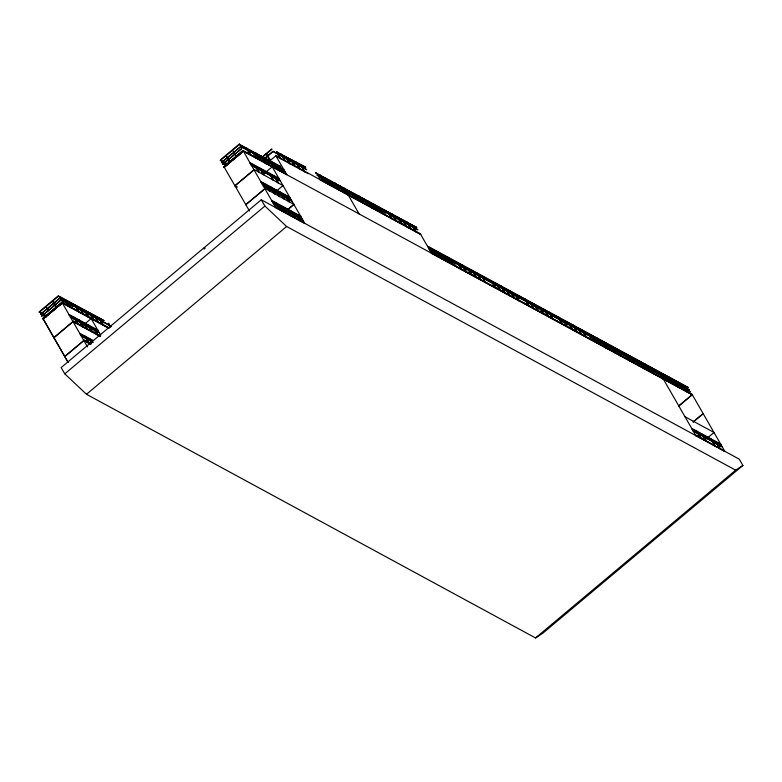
<?xml version="1.0" encoding="UTF-8"?>
<svg xmlns="http://www.w3.org/2000/svg" width="782" height="782" viewBox="0 0 782 782"><rect width="100%" height="100%" fill="white"/><g stroke="black" fill="none" stroke-linecap="round" stroke-linejoin="round"><path stroke-width="1.17" d="M39.1 312.184L46.421 315.899L39.618 311.94M62.208 302.839L43.059 319.076L56.275 308.186M56.92 307.453C51.651 301.989 50.302 294.873 56.871 307.688M62.452 303.015L58.904 305.987M65.16 300.005C71.964 307.629 69.745 310.532 65.541 299.682M74.759 305.215C81.572 312.839 79.344 315.742 75.14 304.892M73.801 317.57C80.605 325.195 78.386 328.088 74.182 317.248M82.96 313.729C74.994 299.565 83.439 313.699 83.909 314.393M78.601 320.17C85.404 327.795 83.185 330.698 78.982 319.848M84.358 310.425C91.171 318.049 88.953 320.952 84.739 310.102M83.4 322.78C90.213 330.405 87.985 333.298 83.782 322.458M89.168 313.035C95.971 320.659 93.752 323.553 89.549 312.712M84.642 336.426C91.445 344.051 89.226 346.944 85.023 336.104M88.2 325.38C95.013 333.005 92.794 335.908 88.581 325.068M93.967 315.635C100.78 323.269 98.552 326.162 94.348 315.322M91.709 342.966L89.5 338.792L92.09 342.643M92.999 327.99C99.813 335.615 97.594 338.508 93.381 327.668M98.767 318.245C105.58 325.869 103.361 328.763 99.148 317.922M103.566 320.845L103.947 320.532L58.298 296.28M108.375 323.455L108.757 323.132L110.633 327.394M225.744 155.706C232.557 163.33 230.338 166.234 226.125 155.383M224.454 167.192L243.182 151.034L692.324 394.763L724.846 451.38L695.872 435.662L663.302 379.006M234.111 151.904L236.506 156.928M239.605 144.084L239.224 144.406L280.161 166.351L239.36 144.475M243.241 151.063L224.151 167.074L249.487 211.042M246.222 148.199C253.026 155.823 250.807 158.726 246.604 147.886M255.822 153.409C262.635 161.043 260.416 163.937 256.203 153.096M254.824 165.794C261.638 173.418 259.419 176.321 255.206 165.471M260.621 156.019C267.434 163.643 265.215 166.546 261.002 155.696M263.026 174.308C255.069 160.144 263.505 174.278 263.974 174.972M266.066 153.966C272.869 161.591 270.65 164.494 266.447 153.643M265.43 158.629L265.812 158.306L269.389 165.51M270.23 161.229C277.043 168.853 274.814 171.757 270.611 160.906M265.675 184.65C272.478 192.274 270.259 195.177 266.056 184.327M269.233 173.614C276.046 181.238 273.817 184.132 269.614 173.291M278.431 169.743C270.464 155.579 278.9 169.714 279.379 170.408M270.474 187.26C277.278 194.884 275.059 197.778 270.855 186.937M274.032 176.214C280.846 183.838 278.627 186.742 274.414 175.891M284.648 160.408C276.681 146.244 285.117 160.378 285.596 161.072M280.406 158.785C276.202 147.945 273.983 150.838 280.787 158.463M275.655 189.547L279.233 196.751L279.614 196.429M290.014 163.995L286.104 156.869L290.337 163.907M279.956 209.488C271.999 195.334 280.435 209.468 280.904 210.153M280.073 192.47C286.886 200.094 284.668 202.988 280.455 192.147M294.814 166.605L290.904 159.479L295.137 166.517M293.885 204.395L284.697 212.098C276.857 197.914 285.205 212.118 285.704 212.763M284.873 195.07C291.686 202.704 289.467 205.598 285.254 194.757M295.655 162.314C302.458 169.938 300.239 172.842 296.036 162.001M286.544 208.471L290.122 215.685L290.503 215.363M304.413 171.815L300.513 164.689L304.745 171.727M294.355 217.308C286.398 203.144 294.834 217.279 295.303 217.973M305.254 167.524L305.635 167.211L276.447 151.894L305.635 167.211M295.762 214.004C302.575 221.629 300.356 224.532 296.143 213.691M315.576 172.861L416.738 227.494L315.576 172.861L315.957 172.548M323.777 181.375C315.811 167.211 324.247 181.346 324.716 182.04M325.175 178.071C331.988 185.705 329.769 188.599 325.556 177.758M329.984 180.681C336.788 188.306 334.569 191.209 330.366 180.359M334.784 183.291C341.587 190.916 339.368 193.809 335.165 182.968M339.584 185.891C346.397 193.516 344.168 196.419 339.965 185.569M344.383 188.501C351.196 196.126 348.977 199.019 344.764 188.179M353.992 193.711C360.795 201.336 358.576 204.229 354.373 193.389M358.791 196.311C365.605 203.946 363.376 206.839 359.173 195.999M366.993 204.825C359.026 190.671 367.462 204.806 367.931 205.49M368.39 201.531C375.204 209.156 372.985 212.049 368.772 201.209M373.2 204.131C380.003 211.756 377.784 214.659 373.581 203.809M377.999 206.741C384.803 214.366 382.584 217.259 378.38 206.419M387.598 211.951C394.411 219.576 392.193 222.469 387.98 211.629M395.8 220.465C387.843 206.301 396.279 220.436 396.748 221.13M397.207 217.161C404.011 224.786 401.792 227.689 397.588 216.839M402.007 219.771C408.82 227.396 406.591 230.289 402.388 219.449M406.806 222.371C413.619 229.996 411.4 232.899 407.187 222.049M411.606 224.981C418.419 232.606 416.2 235.499 411.987 224.659M420.696 234.385L275.469 155.364M433.492 249.82C440.295 257.454 438.076 260.347 433.873 249.507M438.291 252.43C445.105 260.054 442.876 262.957 438.673 252.107M443.091 255.04C449.904 262.664 447.685 265.557 443.472 254.717M451.292 263.544C443.335 249.39 451.771 263.524 452.24 264.208M457.499 262.85C464.303 270.474 462.084 273.377 457.881 262.537M462.299 265.46C469.112 273.084 466.883 275.978 462.68 265.137M467.098 268.06C473.912 275.694 471.693 278.588 467.48 267.747M471.898 270.67C478.711 278.294 476.492 281.197 472.279 270.347M480.099 279.184C472.142 265.02 480.578 279.154 481.047 279.848M484.899 281.784L481.565 275.645L485.739 282.703M491.106 281.09C497.919 288.714 495.7 291.618 491.487 280.777M495.915 283.7C502.718 291.324 500.5 294.218 496.296 283.377M500.715 286.3C507.518 293.934 505.299 296.828 501.096 285.987M505.514 288.91C512.327 296.534 510.099 299.438 505.895 288.587M510.314 291.52C517.127 299.144 514.908 302.038 510.695 291.197M519.082 301.011L515.172 293.885L519.346 300.943M524.722 299.33C531.535 306.955 529.306 309.858 525.103 299.017M529.522 301.94C536.335 309.564 534.116 312.458 529.903 301.617M534.321 304.54C541.134 312.174 538.915 315.068 534.702 304.227M539.13 307.15C545.934 314.775 543.715 317.678 539.512 306.827M543.93 309.76C550.743 317.384 548.514 320.278 544.311 309.437M552.131 318.264C544.164 304.11 552.6 318.245 553.069 318.929M558.338 317.57C565.142 325.195 562.923 328.098 558.719 317.257M566.53 326.084C558.573 311.92 567.009 326.055 567.478 326.749M567.937 322.78C574.75 330.415 572.522 333.308 568.318 322.467M572.737 325.39C579.55 333.015 577.331 335.918 573.118 325.068M580.938 333.904C572.981 319.74 581.417 333.875 581.886 334.569M586.686 337.169C581.153 331.382 580.342 324.853 586.568 337.423M591.945 335.81C598.758 343.435 596.539 346.338 592.326 335.498M596.744 338.42C603.557 346.045 601.338 348.938 597.125 338.098M601.553 341.02C608.357 348.655 606.138 351.548 601.935 340.708M606.353 343.63C613.156 351.255 610.938 354.158 606.734 343.308M611.153 346.24C617.966 353.865 615.737 356.758 611.534 345.918M619.921 355.732L616.011 348.606L620.243 355.644M625.561 354.05C632.364 361.675 630.145 364.578 625.942 353.738M630.36 356.66C637.174 364.285 634.945 367.178 630.742 356.338M635.16 359.261C641.973 366.895 639.754 369.788 635.541 358.948M639.959 361.87C646.773 369.495 644.554 372.398 640.341 361.548M644.769 364.471C651.572 372.105 649.353 374.998 645.15 364.158M652.96 372.985C645.003 358.83 653.439 372.965 653.908 373.649M659.167 372.291C665.981 379.915 663.762 382.818 659.549 371.968M667.369 380.805C659.412 366.641 667.848 380.775 668.317 381.469M668.776 377.501C675.58 385.135 673.361 388.028 669.157 377.188M673.576 380.111C680.389 387.735 678.16 390.638 673.957 379.788M678.375 382.711C685.188 390.345 682.969 393.238 678.756 382.398M683.175 385.321C689.988 392.945 687.769 395.848 683.556 384.998M687.984 387.931L688.365 387.608L428.419 247.073M692.266 394.734L678.541 406.317M695.667 435.76L695.501 434.929L724.836 451.273M696.508 431.469C703.311 439.093 701.092 441.996 696.889 431.156M701.307 434.078C708.111 441.703 705.892 444.596 701.689 433.756M710.906 439.288C717.72 446.913 715.501 449.816 711.288 438.966M715.706 441.898C722.519 449.523 720.3 452.416 716.087 441.576M59.598 298.216L40.498 314.374L59.706 298.401M60.908 349.779L68.132 362.418L50.009 330.894L60.693 349.407M60.683 300.102L41.583 316.251L60.791 300.288M72.628 306.515L60.898 300.151M70.253 317.072L99.373 332.8L70.448 316.906M92.902 342.33L81.142 335.752L93.087 342.174M221.599 162.392L240.788 146.547L221.707 162.578M222.684 164.279L241.873 148.433L222.675 164.337M240.66 146.41L284.091 170.105L240.807 146.43M263.133 174.396L272.214 166.781L304.785 223.427L275.811 207.709L251.276 165.09L280.445 180.857L251.227 165.266L250.191 163.145M253.691 154.719L285.215 171.825M263.211 186.038L292.37 201.6M273.045 151.473L306.798 169.723L273.201 151.425M261.99 160.867L273.231 151.307M273.211 202.929L302.135 218.823L273.162 203.105M291.1 199.879L262.117 183.946L291.285 199.713M303.26 220.534L274.287 204.816M316.974 175.051L417.959 229.781L317.16 174.885M318.245 176.771L385.467 213.251M428.79 248.696L689.529 390.12L428.976 248.539M455.368 264.16L430.022 250.602M589.814 337.12L690.653 391.841M693.077 431.038L722.197 446.766L693.263 430.872M39.178 311.842L58.239 295.86M220.25 160.036L239.302 144.054M39.403 312.214L45.952 306.72L48.279 310.777M46.334 306.407L58.454 296.231M220.465 160.418L232.596 150.242L234.923 154.298M232.977 149.919L239.527 144.435M62.013 302.292L42.912 318.303L49.843 330.542L43.059 318.812L62.12 302.839L108.287 327.893M223.945 166.527L243.036 150.525L243.417 151.102L224.102 167.26L223.74 166.634L243.055 150.476L249.917 162.734M43.215 318.948L62.472 302.771L62.11 302.135L42.951 318.274M231.511 161.278L224.151 167.074M233.261 159.802L240.123 154.044M259.018 159.596L271.725 148.942M259.81 159.489L271.94 149.313M261.882 160.681L273.084 151.297M253.593 169.215L283.055 185.637M53.958 337.697L72.921 321.617L99.842 336.28M53.88 337.658L73.049 321.588M266.027 164.025L275.851 155.784L286.73 174.611M275.763 156.048L308.313 173.712M82.071 326.192L91.142 318.587L100.751 335.283M264.433 188.071L293.973 204.444M64.711 356.455L83.889 340.444L90.301 343.924M245.753 204.737L264.922 188.677M64.808 356.563L83.86 340.581M264.932 188.775L245.773 204.649M286.3 174.044L242.958 150.525M107.691 327.609L62.277 302.966M261.286 199.772L204.649 247.259L205.138 248.119L204.063 249.018L203.574 248.158L61.162 367.56L64.779 373.845L86.489 394.275L535.523 637.946L542.776 633.234L742.9 465.446L739.283 459.161L261.286 199.772L264.903 206.057L286.613 226.497L735.647 470.158L742.9 465.446M273.856 193.242L283.045 185.539M64.779 373.845L264.903 206.057M319.33 179L420.237 233.652L431.508 253.28L692.099 394.685M284.824 212.108L293.895 204.503M86.489 394.275L286.613 226.497M304.345 222.753L275.323 207.005L275.684 207.631M412.867 230.279L416.493 227.239M420.237 233.652L420.599 234.287M431.214 252.586L691.796 394.04L692.158 394.675L678.668 405.917M523.676 302.859L524.106 303.426M557.292 321.099L557.722 321.666M590.899 339.339L591.329 339.906M624.515 357.579L624.945 358.146M658.121 375.819L658.561 376.386M693.126 421.957L703.165 413.619L693.184 421.987M704.885 440.061L714.015 432.475L684.983 416.728M535.523 637.946L735.647 470.158M280.21 166.126L283.798 173.33M319.691 179.625L420.53 234.346M427.774 246.193L688.365 387.608M243.153 151.063L286.662 174.669M250.269 162.793L279.242 178.511M249.839 163.086L278.861 178.834M261.11 181.649L290.083 197.377M220.68 160.134L227.542 163.858M260.68 181.942L289.702 197.69M220.299 160.457L227.161 164.181M221.824 162.441L226.086 164.758M221.629 162.607L225.89 164.914M223.896 166.498L224.346 167.133M271.999 200.583L300.972 216.301M692.06 428.536L721.033 444.254M271.569 200.876L300.591 216.624M691.679 428.849L720.652 444.577M58.679 295.958L103.947 320.532M59.813 298.265L111.455 326.29M59.628 298.431L111.269 326.456M87.476 346.866L61.925 302.292L109.5 328.059M69.236 314.569L98.209 330.287M68.855 314.882L97.828 330.61M80.087 333.425L92.96 340.414M79.705 333.748L92.579 340.727M40.752 314.247L46.089 317.14M91.044 343.894L83.459 339.877L90.966 343.953M83.762 340.473L90.341 344.041M348.273 195.089L359.124 213.945M203.955 247.982L204.151 248.002A2.522 2.014 -61.5 0 1 204.434 248.422M61.983 302.282L62.345 302.908M47.467 308.382L48.66 310.464M204.542 248.324A2.522 2.014 -61.5 0 1 204.307 247.923M353.2 197.758L353.014 197.181L353.308 197.866M73.782 308.685L74.075 309.369L73.782 308.685M254.844 156.879L255.137 157.563L254.844 156.879M72.687 320.962L100.516 336.152L72.687 320.962M253.984 169.811L234.932 185.793L237.044 187.045L234.932 185.793L254.072 169.811M386.621 215.421L386.914 216.106L386.621 215.421M456.522 266.32L456.815 267.004L456.522 266.32M490.138 284.56L490.422 285.244L490.138 284.56"/></g></svg>
